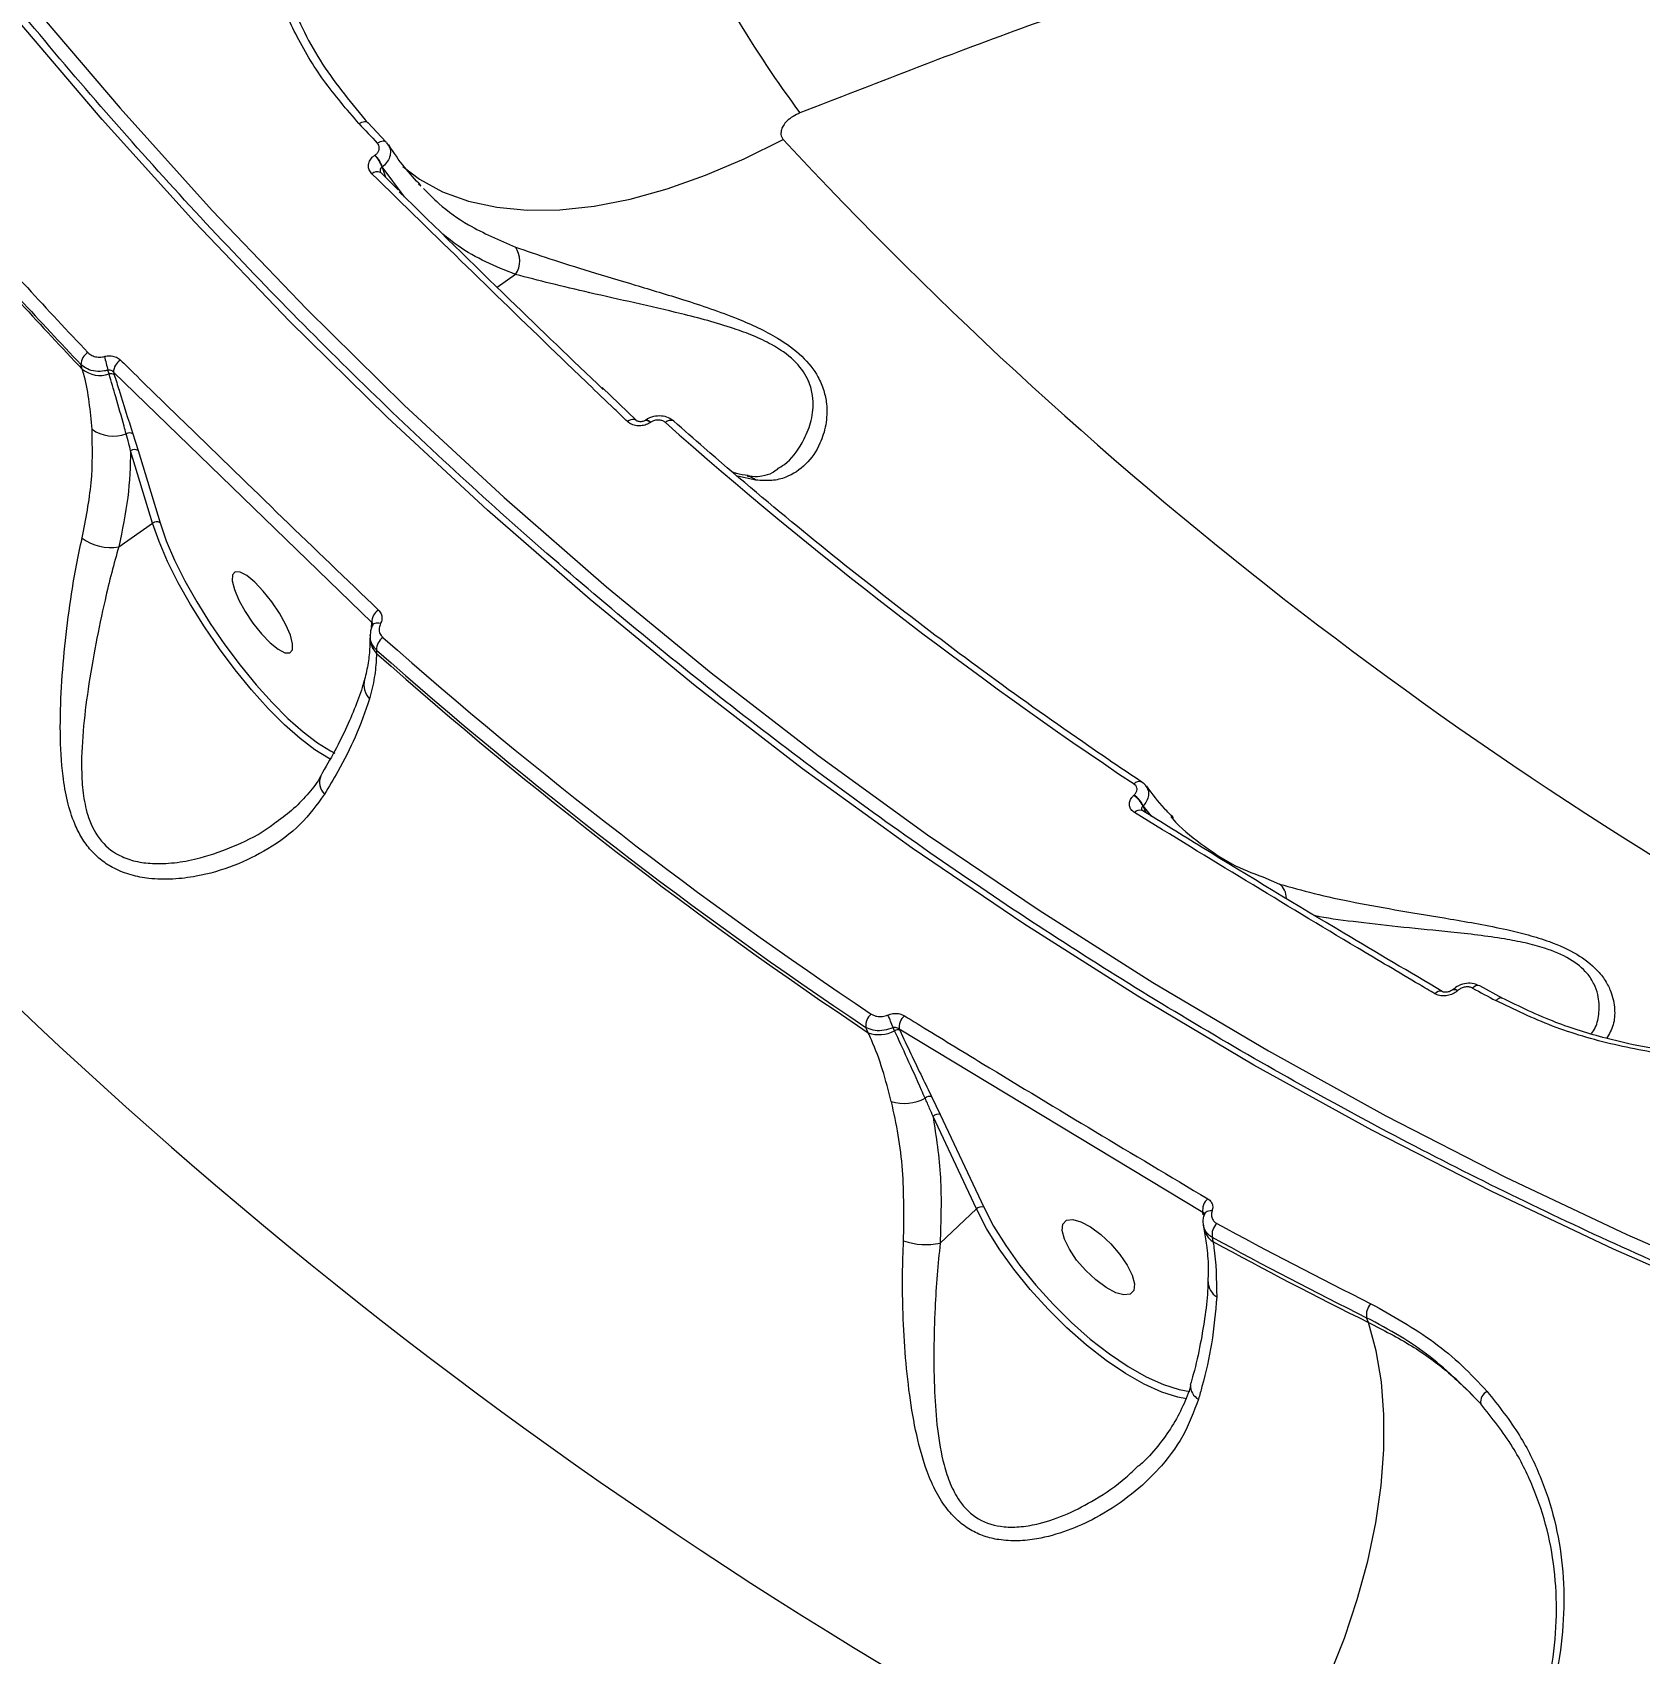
# Model space of a CAD drawing. Header units: millimetres. Extents: x -8607 to 7621, y -5747 to 4382.
# Drawn here: x 4551.7 to 4699.3, y -455 to -306.2 of the extents above; entities that cross this region are included whole.
import ezdxf

# ---------------------------------------------------------------- set-up
doc = ezdxf.new("R2010")
doc.units = ezdxf.units.MM
doc.layers.add('DIKOM_ОБЪЕКТ', color=7, linetype='Continuous')
doc.layers.add('DIKOM_РАЗМЕР_ОБЪЕКТА', color=7, linetype='Continuous')
doc.styles.add('style1', font='arial.ttf', dxfattribs={"width": 0.8})
doc.dimstyles.new('1-50', dxfattribs={"dimtxt": 300, "dimasz": 200, "dimexe": 100, "dimexo": 0, "dimgap": 100, "dimtad": 1, "dimtxsty": 'style1', "dimcen": 200, "dimclrd": 7, "dimclre": 7, "dimclrt": 7, "dimadec": 1, "dimazin": 2, "dimtfac": 1, "dimtmove": 0, "dimatfit": 2, "dimfxl": 0, "dimlwd": 25, "dimlwe": 18, "dimarcsym": 0})

# ---------------------------------------------------------------- blocks, each defined once
blk = doc.blocks.new('*D11')
at = {"layer": 'Defpoints', "color": 0, "transparency": 16777216}
for p in [(7619.37, -165.15), (-6826.53, -739.39), (7619.37, -5647.14)]:
    blk.add_point(p, dxfattribs=at)
at = {"layer": 'DIKOM_РАЗМЕР_ОБЪЕКТА', "color": 7, "lineweight": 18, "transparency": 16777216}
for p, q in [((7619.37, -165.15), (7619.37, -5747.14)), ((-6826.53, -739.39), (-6826.53, -5747.14))]:
    blk.add_line(p, q, dxfattribs=at)
at = {"layer": 'DIKOM_РАЗМЕР_ОБЪЕКТА', "color": 7, "lineweight": 25, "transparency": 16777216}
blk.add_line((-6626.53, -5647.14), (7419.37, -5647.14), dxfattribs=at)
at = {"layer": 'DIKOM_РАЗМЕР_ОБЪЕКТА', "color": 7, "transparency": 16777216}
for points in [[(-6626.53, -5613.8), (-6626.53, -5680.47), (-6826.53, -5647.14)], [(7419.37, -5613.8), (7419.37, -5680.47), (7619.37, -5647.14)]]:
    blk.add_solid(points, dxfattribs=at)
at = {"layer": 'DIKOM_РАЗМЕР_ОБЪЕКТА', "color": 7, "transparency": 16777216, "insert": (396.42, -5393.96), "char_height": 300, "attachment_point": 5, "style": 'style1'}
blk.add_mtext('14400', dxfattribs=at)
blk = doc.blocks.new('*D13')
at = {"layer": 'Defpoints', "color": 0, "transparency": 16777216}
for p in [(-5326.53, -191.39), (6073.47, -191.39), (6073.47, -4959.53)]:
    blk.add_point(p, dxfattribs=at)
at = {"layer": 'DIKOM_РАЗМЕР_ОБЪЕКТА', "color": 7, "lineweight": 18, "transparency": 16777216}
for p, q in [((-5326.53, -191.39), (-5326.53, -5059.53)), ((6073.47, -191.39), (6073.47, -5059.53))]:
    blk.add_line(p, q, dxfattribs=at)
at = {"layer": 'DIKOM_РАЗМЕР_ОБЪЕКТА', "color": 7, "lineweight": 25, "transparency": 16777216}
blk.add_line((-5126.53, -4959.53), (5873.47, -4959.53), dxfattribs=at)
at = {"layer": 'DIKOM_РАЗМЕР_ОБЪЕКТА', "color": 7, "transparency": 16777216}
for points in [[(-5126.53, -4926.2), (-5126.53, -4992.86), (-5326.53, -4959.53)], [(5873.47, -4926.2), (5873.47, -4992.86), (6073.47, -4959.53)]]:
    blk.add_solid(points, dxfattribs=at)
at = {"layer": 'DIKOM_РАЗМЕР_ОБЪЕКТА', "color": 7, "transparency": 16777216, "insert": (373.47, -4706.36), "char_height": 300, "attachment_point": 5, "style": 'style1'}
blk.add_mtext('11400', dxfattribs=at)

msp = doc.modelspace()

# ---------------------------------------------------------------- linework, layer by layer
at = {"layer": 'DIKOM_ОБЪЕКТ', "color": 7, "linetype": 'Continuous', "lineweight": 15}
for p, q in [((4584.209, -316.295), (4582.52, -314.493)), ((4584.252, -316.354), (4584.209, -316.295)), ((4584.252, -316.354), (4584.398, -316.566)), ((4583.168, -317.485), (4583.189, -317.47)), ((4583.697, -319.078), (4583.679, -319.061)), ((4585.323, -320.659), (4583.69, -319.051)), ((4583.853, -318.554), (4583.832, -318.568)), ((4583.832, -318.568), (4584.14, -319.494)), ((4585.881, -321.29), (4583.853, -318.554)), ((4587.189, -320.105), (4587.387, -320.297)), ((4596.087, -328.429), (4594.404, -329.613)), ((4556.315, -337.137), (4556.185, -336.699)), ((4558.772, -337.566), (4558.669, -337.227)), ((4582.885, -360.37), (4559.181, -337.402)), ((4559.181, -337.402), (4559.254, -337.643)), ((4607.168, -341.816), (4604.042, -338.821)), ((4607.179, -341.845), (4607.158, -341.825)), ((4608.043, -341.8), (4608.013, -341.82)), ((4608.494, -342.004), (4608.473, -342.019)), ((4560.954, -343.065), (4561.441, -344.605)), ((4562.766, -351.25), (4560.755, -344.624)), ((4561.441, -344.605), (4563.452, -351.231)), ((4618.148, -347.308), (4616.475, -346.941)), ((4617.365, -346.955), (4617.428, -346.966)), ((4559.662, -353.434), (4562.766, -351.25)), ((4582.733, -361.554), (4582.732, -361.772)), ((4582.878, -360.856), (4582.885, -360.428)), ((4582.885, -360.428), (4582.885, -360.37)), ((4583.325, -362.909), (4583.322, -363.222)), ((4653.581, -375.045), (4653.568, -375.036)), ((4652.845, -376.252), (4652.863, -376.235)), ((4653.59, -377.649), (4653.569, -377.637)), ((4653.687, -377.21), (4653.669, -377.227)), ((4653.669, -377.227), (4653.936, -377.841)), ((4654.51, -378.195), (4653.687, -377.21)), ((4664.681, -383.744), (4666.225, -384.399)), ((4681.175, -394.281), (4681.154, -394.269)), ((4682.598, -394.164), (4682.579, -394.18)), ((4686.728, -394.89), (4684.598, -393.746)), ((4628.461, -398.047), (4628.238, -397.56)), ((4630.882, -397.866), (4630.748, -397.578)), ((4659.176, -414.549), (4631.312, -397.732)), ((4631.312, -397.732), (4631.355, -397.822)), ((4634.283, -403.916), (4635.079, -405.563)), ((4638.395, -414.227), (4634.413, -405.738)), ((4635.079, -405.563), (4639.061, -414.053)), ((4635.065, -417.371), (4638.395, -414.227)), ((4659.215, -414.762), (4659.176, -414.549)), ((4659.22, -415.705), (4659.277, -416.028)), ((4660.039, -416.822), (4660.108, -417.214)), ((4674.385, -424.652), (4674.217, -424.209))]:
    msp.add_line(p, q, dxfattribs=at)
at = {"layer": 'DIKOM_ОБЪЕКТ', "color": 7, "linetype": 'Continuous', "lineweight": 15, "flags": 128}
for points in [[(4528.502, -273.001), (4535.93, -283.438), (4543.622, -293.617), (4551.574, -303.532), (4559.78, -313.177), (4568.236, -322.544), (4576.935, -331.628), (4585.871, -340.423), (4595.04, -348.922), (4604.435, -357.122), (4614.05, -365.015), (4623.878, -372.598), (4633.913, -379.864), (4644.148, -386.809), (4654.578, -393.43), (4665.194, -399.72), (4675.991, -405.677), (4686.96, -411.295), (4698.095, -416.573), (4709.389, -421.506), (4720.833, -426.09), (4732.421, -430.324)], [(4731.297, -431.707), (4719.674, -427.461), (4708.195, -422.862), (4696.867, -417.915), (4685.699, -412.621), (4674.696, -406.986), (4663.867, -401.011), (4653.219, -394.702), (4642.758, -388.062), (4632.491, -381.095), (4622.426, -373.807), (4612.568, -366.202), (4602.925, -358.284), (4593.501, -350.06), (4584.305, -341.535), (4575.341, -332.713), (4566.616, -323.602), (4558.135, -314.206), (4549.904, -304.533), (4541.928, -294.588), (4534.213, -284.378), (4526.763, -273.909)], [(4581.706, -314.576), (4581.843, -314.5), (4581.979, -314.442), (4582.109, -314.406), (4582.231, -314.392), (4582.34, -314.4), (4582.433, -314.43), (4582.507, -314.481), (4582.52, -314.493)], [(4584.209, -316.295), (4584.198, -316.283), (4584.123, -316.232), (4584.03, -316.202), (4583.921, -316.195), (4583.8, -316.209), (4583.67, -316.246), (4583.534, -316.303), (4583.397, -316.38)], [(4585.73, -318.508), (4587.276, -319.674), (4589.395, -320.832), (4591.761, -321.698), (4594.357, -322.266), (4597.162, -322.532), (4600.155, -322.493), (4603.312, -322.149), (4606.608, -321.504), (4610.018, -320.562), (4613.515, -319.33), (4617.072, -317.819), (4620.662, -316.04)], [(4607.158, -341.825), (4607.158, -341.825), (4607.065, -341.772), (4606.95, -341.747), (4606.819, -341.753), (4606.675, -341.788), (4606.523, -341.852), (4606.371, -341.942)], [(4608.02, -341.816), (4608.047, -341.802), (4608.108, -341.797), (4608.184, -341.817), (4608.272, -341.861), (4608.369, -341.929), (4608.473, -342.019)], [(4608.043, -341.8), (4608.068, -341.788), (4608.13, -341.782), (4608.205, -341.802), (4608.293, -341.847), (4608.39, -341.915), (4608.494, -342.004)], [(4579.077, -372.928), (4578.906, -372.84), (4577.663, -372.078), (4576.306, -371.045), (4574.865, -369.765), (4573.371, -368.265), (4571.857, -366.578), (4570.356, -364.742), (4568.901, -362.795), (4567.524, -360.782), (4566.255, -358.746), (4565.121, -356.731), (4564.149, -354.782), (4563.358, -352.942), (4562.766, -351.25)], [(4563.452, -351.231), (4564.026, -352.872), (4564.793, -354.656), (4565.736, -356.546), (4566.835, -358.5), (4568.065, -360.474), (4569.401, -362.427), (4570.812, -364.314), (4572.267, -366.095), (4573.735, -367.73), (4575.184, -369.185), (4576.582, -370.426), (4577.898, -371.428), (4579.103, -372.167), (4579.507, -372.366)], [(4572.14, -356.673), (4571.408, -356.077), (4570.793, -355.755), (4570.345, -355.733), (4570.099, -356.012), (4570.076, -356.571), (4570.278, -357.363), (4570.688, -358.325), (4571.273, -359.379), (4571.985, -360.44), (4572.768, -361.42), (4573.557, -362.242), (4574.289, -362.838), (4574.904, -363.16), (4575.353, -363.183), (4575.599, -362.903), (4575.622, -362.345), (4575.42, -361.552), (4575.01, -360.59), (4574.425, -359.536), (4573.712, -358.476), (4572.929, -357.495), (4572.14, -356.673)], [(4583.694, -360.485), (4583.545, -360.453), (4583.405, -360.438), (4583.279, -360.44), (4583.169, -360.461), (4583.079, -360.499), (4583.011, -360.552), (4582.977, -360.6)], [(4682.085, -394.114), (4682.099, -394.103), (4682.165, -394.072), (4682.248, -394.064), (4682.348, -394.08), (4682.459, -394.119), (4682.579, -394.18)], [(4682.113, -394.089), (4682.093, -394.107), (4682.087, -394.112)], [(4682.108, -394.094), (4682.117, -394.086), (4682.183, -394.055), (4682.267, -394.048), (4682.366, -394.063), (4682.477, -394.103), (4682.598, -394.164)], [(4657.69, -431.651), (4656.892, -431.504), (4655.409, -431.038), (4653.79, -430.308), (4652.072, -429.33), (4650.292, -428.125), (4648.49, -426.72), (4646.703, -425.145), (4644.973, -423.435), (4643.336, -421.628), (4641.829, -419.763), (4640.484, -417.88), (4639.331, -416.021), (4638.395, -414.227)], [(4639.061, -414.053), (4639.969, -415.793), (4641.087, -417.595), (4642.391, -419.42), (4643.853, -421.229), (4645.44, -422.982), (4647.118, -424.64), (4648.85, -426.167), (4650.598, -427.53), (4652.324, -428.698), (4653.99, -429.646), (4655.559, -430.354), (4656.998, -430.806), (4657.971, -430.971)], [(4648.876, -415.875), (4649.819, -416.571), (4650.743, -417.436), (4651.574, -418.401), (4652.243, -419.386), (4652.697, -420.313), (4652.899, -421.105), (4652.832, -421.7), (4652.502, -422.048), (4651.936, -422.121), (4651.179, -421.914), (4650.293, -421.444), (4649.35, -420.747), (4648.426, -419.882), (4647.595, -418.918), (4646.926, -417.932), (4646.472, -417.006), (4646.27, -416.213), (4646.337, -415.619), (4646.667, -415.271), (4647.233, -415.197), (4647.99, -415.404), (4648.876, -415.875)], [(4660.025, -414.411), (4659.863, -414.406), (4659.713, -414.421), (4659.581, -414.456), (4659.47, -414.509), (4659.384, -414.578), (4659.326, -414.663), (4659.315, -414.688)], [(4661.188, -473.336), (4663.405, -470.396), (4665.493, -467.28), (4667.431, -464.016), (4669.202, -460.634), (4670.79, -457.165), (4672.181, -453.64), (4673.361, -450.092), (4674.321, -446.553), (4675.051, -443.054), (4675.544, -439.629), (4675.796, -436.308), (4675.806, -433.121), (4675.572, -430.098), (4675.097, -427.267), (4674.385, -424.652)]]:
    msp.add_lwpolyline(points, dxfattribs=at)
at = {"layer": 'DIKOM_ОБЪЕКТ', "color": 7, "linetype": 'Continuous', "lineweight": 15}
for centre, radius, start, end in [((4703.864, -252.709), 101.866, 210.69766, 216.70801), ((4886.542, -30.453), 416.714, 222.98581, 223.32586), ((4905.374, -51.843), 388.408, 222.85961, 241.84014), ((4581.191, -319.441), 2.781, 18.28305, 44.70196), ((4581.213, -319.426), 2.781, 18.27845, 44.701), ((4583.387, -319.698), 0.701, 65.31717, 133.48936), ((4876.252, -32.396), 440.412, 221.3862, 223.5093), ((4876.313, -32.809), 441.397, 221.3862, 223.5093), ((4876.562, -33.03), 441.633, 221.38256, 223.51925), ((4594.222, -327.175), 2.247, 326.08591, 34.27997), ((4557.487, -336.737), 1.302, 119.89879, 178.34499), ((4724.839, -293.421), 171.847, 194.33269, 194.76847), ((4560.519, -337.428), 1.339, 121.63688, 178.88229), ((4557.939, -335.085), 2.617, 231.6376, 288.55544), ((4558.939, -338.067), 0.528, 53.45627, 108.51202), ((4610.349, -342.574), 0.744, 73.515, 132.39617), ((4874.732, -43.158), 399.356, 228.44947, 236.25028), ((4559.155, -339.983), 3.291, 233.84712, 291.1365), ((4560.638, -343.542), 0.572, 56.45197, 121.20116), ((4561.111, -345.087), 0.584, 55.59809, 127.54576), ((4617.135, -348.513), 1.574, 49.92731, 79.28178), ((4563.122, -351.713), 0.584, 55.59809, 127.54576), ((4558.915, -349.128), 4.371, 233.16542, 279.8375), ((4584.192, -360.349), 1.308, 121.84601, 180.91983), ((4582.565, -360.714), 0.43, 18.27795, 41.85129), ((4584.801, -361.774), 2.07, 179.90929, 224.39341), ((4584.668, -362.873), 1.343, 123.97018, 181.54286), ((4862.504, -47.476), 421.235, 228.48907, 236.21067), ((4862.473, -47.03), 420.295, 228.48907, 236.21067), ((4862.752, -47.698), 421.469, 228.47177, 236.22798), ((4865.655, -63.628), 457.894, 221.22159, 243.47816), ((4584.08, -366.096), 1.911, 165.90688, 223.29637), ((4579.641, -375.055), 1.55, 157.13163, 225.09973), ((4653.342, -375.634), 0.639, 69.29994, 138.56917), ((4651.637, -378.108), 2.214, 23.45269, 56.95777), ((4651.656, -378.091), 2.214, 23.44839, 56.95672), ((4653.389, -378.227), 0.617, 72.98437, 141.56892), ((4665.195, -385.696), 1.657, 0.28434, 51.53106), ((4680.964, -394.863), 0.623, 72.28226, 140.89163), ((4684.421, -394.327), 0.608, 73.04462, 141.76088), ((4870.152, -50.067), 391.063, 241.56509, 241.91985), ((4629.635, -397.407), 1.405, 130.0993, 186.21994), ((4614.94, -403.391), 16.843, 20.18861, 24.44536), ((4632.749, -397.562), 1.447, 131.97427, 186.7454), ((4629.471, -395.268), 2.957, 250.03096, 298.507), ((4631.169, -398.392), 0.599, 71.94122, 118.62234), ((4631.774, -400.527), 4.008, 252.62406, 298.44457), ((4634.115, -404.565), 0.671, 75.49119, 129.99142), ((4634.893, -406.214), 0.677, 74.09383, 135.25367), ((4660.572, -414.335), 1.412, 132.18406, 188.69247), ((4638.876, -414.704), 0.677, 74.09383, 135.25367), ((4661.047, -415.672), 1.805, 191.34646, 238.66951), ((4661.467, -416.591), 1.447, 134.12083, 189.21257), ((4857.548, -54.496), 411.346, 241.37137, 243.59334), ((4633.77, -411.027), 6.475, 251.4085, 281.54324), ((4857.568, -54.959), 412.266, 241.37137, 243.59334), ((4857.813, -55.185), 412.495, 241.36097, 243.59714), ((4661.309, -420.884), 1.646, 181.08079, 238.96666), ((4675.657, -423.942), 1.465, 135.85189, 190.48375), ((4659.449, -430.461), 1.403, 177.36138, 241.53346), ((4685.781, -431.95), 1.1, 117.46664, 188.6157)]:
    msp.add_arc(centre, radius, start, end, dxfattribs=at)
for points, knots in [([(4581.706, -314.576), (4580.593, -313.283), (4578.366, -310.698), (4575.851, -306.47), (4573.974, -302.089), (4572.757, -297.609), (4572.167, -293.019), (4572.239, -288.379), (4572.949, -283.761), (4574.289, -279.234), (4576.264, -274.871), (4578.825, -270.732), (4581.916, -266.897), (4585.512, -263.441), (4589.505, -260.347), (4592.497, -258.639), (4593.99, -257.786)], [0, 0, 0, 0, 0.0751074, 0.1502148, 0.2212822, 0.2925775, 0.3636452, 0.4347702, 0.5061233, 0.5772487, 0.64834, 0.7196587, 0.7907511, 0.8604287, 0.9303186, 1, 1, 1, 1]), ([(4731.884, -431.431), (4730.022, -430.774), (4724.62, -428.867), (4715.764, -425.486), (4705.361, -421.193), (4695.087, -416.607), (4684.946, -411.735), (4674.943, -406.58), (4665.085, -401.144), (4655.376, -395.429), (4645.822, -389.44), (4636.428, -383.179), (4627.199, -376.65), (4618.141, -369.856), (4609.257, -362.801), (4600.553, -355.489), (4592.034, -347.924), (4583.705, -340.109), (4575.569, -332.05), (4567.631, -323.751), (4559.896, -315.216), (4552.368, -306.449), (4545.05, -297.457), (4537.949, -288.24), (4532.18, -280.353), (4528.809, -275.512), (4527.669, -273.875)], [0, 0, 0, 0, 0.0228179, 0.0662284, 0.1096397, 0.1530511, 0.1964627, 0.2398743, 0.2832858, 0.3266973, 0.3701086, 0.4135196, 0.4569303, 0.5003407, 0.5437507, 0.5871603, 0.6305694, 0.6739779, 0.7173859, 0.7607933, 0.8042, 0.8476062, 0.8910117, 0.9344165, 0.9778207, 1, 1, 1, 1]), ([(4895.961, -305.814), (4894.808, -304.924), (4892.082, -302.822), (4887.451, -299.755), (4882.123, -296.579), (4874.807, -292.737), (4865.156, -288.522), (4852.723, -284.355), (4839.347, -281.044), (4826.49, -278.853), (4814.465, -277.515), (4803.502, -276.788), (4792.141, -276.515), (4780.372, -276.701), (4768.231, -277.353), (4755.717, -278.477), (4742.88, -280.075), (4730.401, -282.045), (4718.368, -284.304), (4707.089, -286.722), (4695.927, -289.396), (4684.891, -292.303), (4673.742, -295.499), (4659.619, -299.884), (4642.454, -305.705), (4628.959, -310.964), (4622.199, -313.598)], [0, 0, 0, 0, 0.0219336, 0.0518394, 0.0818606, 0.1118817, 0.169183, 0.2267132, 0.2844483, 0.3424158, 0.3832974, 0.4242511, 0.4654861, 0.5067942, 0.5484751, 0.5902307, 0.6322732, 0.6743914, 0.7102292, 0.7461134, 0.7796773, 0.8132412, 0.8469573, 0.8806734, 0.9402313, 1, 1, 1, 1]), ([(4573.496, -288.008), (4573.412, -288.604), (4573.116, -290.703), (4573.278, -294.332), (4573.95, -298.81), (4575.489, -303.826), (4578.132, -309.248), (4581.085, -312.784), (4582.561, -314.552)], [0, 0, 0, 0, 0.0626787, 0.2209953, 0.3798158, 0.5381333, 0.7690663, 1, 1, 1, 1]), ([(4622.199, -313.598), (4621.98, -313.698), (4621.523, -313.906), (4621.012, -314.309), (4620.667, -314.733), (4620.475, -315.142), (4620.43, -315.514), (4620.499, -315.826), (4620.61, -315.971), (4620.662, -316.04)], [0, 0, 0, 0, 0.1943994, 0.4037079, 0.553904, 0.691013, 0.8350645, 0.9219116, 1, 1, 1, 1]), ([(4583.189, -317.47), (4583.203, -317.461), (4583.302, -317.393), (4583.459, -317.238), (4583.564, -317.017), (4583.593, -316.788), (4583.55, -316.574), (4583.445, -316.44), (4583.397, -316.38)], [0, 0, 0, 0, 0.0340103, 0.252264, 0.4705298, 0.5979374, 0.8193065, 1, 1, 1, 1]), ([(4584.398, -316.566), (4584.431, -316.611), (4584.57, -316.797), (4584.619, -317.136), (4584.568, -317.593), (4584.367, -318.048), (4584.069, -318.383), (4583.879, -318.534), (4583.853, -318.554)], [0, 0, 0, 0, 0.07976772, 0.32951454, 0.47334096, 0.71884853, 0.96227292, 1, 1, 1, 1]), ([(4587.394, -320.259), (4586.877, -319.715), (4585.794, -318.578), (4584.909, -317.234), (4584.447, -316.532)], [0, 0, 0, 0, 0.4779077, 1, 1, 1, 1]), ([(4582.904, -319.19), (4582.812, -319.077), (4582.628, -318.852), (4582.557, -318.437), (4582.655, -318.026), (4582.882, -317.698), (4583.088, -317.544), (4583.168, -317.485)], [0, 0, 0, 0, 0.21826137, 0.43675193, 0.65302276, 0.8657456, 1, 1, 1, 1]), ([(4606.371, -341.942), (4605.968, -341.556), (4603.953, -339.63), (4596.154, -332.145), (4588.718, -324.874), (4582.904, -319.19)], [0, 0, 0, 0, 0.0517104, 0.2585534, 1, 1, 1, 1]), ([(4583.832, -318.568), (4583.805, -318.587), (4583.735, -318.635), (4583.662, -318.753), (4583.635, -318.904), (4583.664, -319.002), (4583.677, -319.047)], [0, 0, 0, 0, 0.1761332, 0.4562307, 0.7498661, 1, 1, 1, 1]), ([(4583.699, -319.078), (4583.695, -319.074), (4583.671, -319.054), (4583.674, -319.053), (4583.676, -319.052)], [0, 0, 0, 0, 0.19086457, 1, 1, 1, 1]), ([(4585.41, -320.83), (4588.792, -324.145), (4595.05, -330.28), (4601.273, -336.25), (4604.134, -338.994)], [0, 0, 0, 0, 0.5402467, 1, 1, 1, 1]), ([(4587.638, -320.542), (4588.095, -321.006), (4589.339, -322.271), (4592.078, -324.202), (4594.606, -325.281), (4596.079, -325.91)], [0, 0, 0, 0, 0.1949561, 0.530884, 1, 1, 1, 1]), ([(4596.087, -328.429), (4595.167, -328.064), (4593.321, -327.332), (4591.096, -326.073), (4589.869, -325.099), (4589.402, -324.728)], [0, 0, 0, 0, 0.3805266, 0.763737, 1, 1, 1, 1]), ([(4596.079, -325.91), (4597.098, -326.264), (4599.167, -326.984), (4602.92, -328.162), (4607.058, -329.399), (4610.825, -330.526), (4614.002, -331.565), (4616.302, -332.409), (4618.375, -333.305), (4620.451, -334.396), (4622.501, -335.898), (4623.811, -337.604), (4624.426, -339.091), (4624.721, -340.61), (4624.624, -342.291), (4624.004, -344.225), (4622.801, -345.972), (4621.217, -347.012), (4619.63, -347.418), (4618.644, -347.345), (4618.148, -347.308)], [0, 0, 0, 0, 0.0717889, 0.1456298, 0.2211699, 0.2985182, 0.3406369, 0.3832929, 0.4161016, 0.4496125, 0.4986455, 0.5477921, 0.5804516, 0.6139716, 0.670437, 0.7283184, 0.8119545, 0.8980741, 0.9486872, 1, 1, 1, 1]), ([(4620.098, -346.285), (4620.327, -346.154), (4621.257, -345.621), (4622.283, -344.208), (4623.168, -342.313), (4623.464, -340.701), (4623.344, -339.238), (4622.905, -337.853), (4621.766, -336.269), (4619.865, -334.953), (4617.914, -334.042), (4615.938, -333.316), (4613.714, -332.652), (4610.657, -331.867), (4606.974, -331.03), (4602.947, -330.128), (4599.212, -329.249), (4597.136, -328.705), (4596.087, -328.429)], [0, 0, 0, 0, 0.0339833, 0.1382535, 0.2056892, 0.2744368, 0.3121155, 0.3507218, 0.4058854, 0.4609669, 0.4986915, 0.5375151, 0.5875008, 0.6382179, 0.7297299, 0.8232459, 0.9106143, 1, 1, 1, 1]), ([(4556.837, -335.607), (4556.95, -335.703), (4557.176, -335.895), (4557.649, -336.027), (4558.053, -336.027), (4558.279, -335.976), (4558.341, -335.962)], [0, 0, 0, 0, 0.29689677, 0.59406679, 0.88951972, 1, 1, 1, 1]), ([(4558.341, -335.962), (4558.387, -335.951), (4558.598, -335.902), (4558.987, -335.892), (4559.466, -336.012), (4559.7, -336.196), (4559.817, -336.289)], [0, 0, 0, 0, 0.0855851, 0.3893451, 0.6948191, 1, 1, 1, 1]), ([(4559.817, -336.289), (4560.223, -336.686), (4562.251, -338.675), (4570.166, -346.41), (4577.641, -353.601), (4583.502, -359.238)], [0, 0, 0, 0, 0.0512253, 0.2561273, 1, 1, 1, 1]), ([(4558.669, -337.227), (4558.567, -337.251), (4558.191, -337.339), (4557.523, -337.348), (4556.742, -337.149), (4556.37, -336.849), (4556.185, -336.699)], [0, 0, 0, 0, 0.1106032, 0.4063325, 0.7035048, 1, 1, 1, 1]), ([(4557.213, -342.64), (4557.058, -340.968), (4556.881, -339.074), (4556.375, -337.341), (4556.315, -337.137)], [0, 0, 0, 0, 0.8821406, 1, 1, 1, 1]), ([(4559.181, -337.402), (4559.139, -337.362), (4559.057, -337.282), (4558.891, -337.219), (4558.756, -337.21), (4558.685, -337.224), (4558.669, -337.227)], [0, 0, 0, 0, 0.3131238, 0.619667, 0.9171247, 1, 1, 1, 1]), ([(4560.341, -343.052), (4560.278, -342.823), (4559.963, -341.678), (4559.451, -339.844), (4558.98, -338.265), (4558.772, -337.566)], [0, 0, 0, 0, 0.1222813, 0.6114381, 1, 1, 1, 1]), ([(4559.254, -337.643), (4559.398, -338.116), (4559.944, -339.905), (4560.526, -341.726), (4560.954, -343.065)], [0, 0, 0, 0, 0.2646963, 1, 1, 1, 1]), ([(4608.473, -342.019), (4608.385, -342.071), (4608.16, -342.207), (4607.722, -342.33), (4607.21, -342.339), (4606.724, -342.214), (4606.489, -342.033), (4606.371, -341.942)], [0, 0, 0, 0, 0.1342544, 0.3469772, 0.5632481, 0.7817386, 1, 1, 1, 1]), ([(4608.019, -341.813), (4607.99, -341.832), (4607.924, -341.876), (4607.774, -341.928), (4607.6, -341.955), (4607.433, -341.949), (4607.289, -341.913), (4607.199, -341.863), (4607.187, -341.85), (4607.182, -341.844)], [0, 0, 0, 0, 0.1117752, 0.2594785, 0.4010299, 0.5508981, 0.7033714, 0.8785177, 1, 1, 1, 1]), ([(4610.609, -341.909), (4610.46, -341.793), (4610.132, -341.54), (4609.465, -341.387), (4608.735, -341.455), (4608.241, -341.636), (4608.046, -341.799), (4608.043, -341.801)], [0, 0, 0, 0, 0.2091627, 0.458109, 0.7209571, 0.9953811, 1, 1, 1, 1]), ([(4609.847, -342.024), (4609.845, -342.023), (4609.775, -341.961), (4609.607, -341.859), (4609.339, -341.794), (4609.052, -341.792), (4608.764, -341.849), (4608.581, -341.954), (4608.494, -342.004)], [0, 0, 0, 0, 0.0043468, 0.2198207, 0.4355752, 0.5682506, 0.7938306, 1, 1, 1, 1]), ([(4653.568, -375.036), (4651.95, -373.945), (4647.253, -370.778), (4639.604, -365.331), (4630.68, -358.61), (4621.936, -351.623), (4615.28, -346.006), (4611.544, -342.716), (4610.619, -341.901)], [0, 0, 0, 0, 0.108266, 0.3142429, 0.5202219, 0.7261989, 0.9321737, 1, 1, 1, 1]), ([(4556.295, -352.626), (4556.633, -350.913), (4557.318, -347.446), (4557.248, -344.254), (4557.213, -342.64)], [0, 0, 0, 0, 0.49424191, 1, 1, 1, 1]), ([(4560.755, -344.624), (4560.698, -344.397), (4560.567, -343.876), (4560.422, -343.35), (4560.341, -343.052)], [0, 0, 0, 0, 0.4352963, 1, 1, 1, 1]), ([(4560.755, -344.624), (4560.71, -346.034), (4560.62, -348.877), (4559.983, -351.907), (4559.662, -353.434)], [0, 0, 0, 0, 0.4960566, 1, 1, 1, 1]), ([(4617.442, -346.894), (4617.065, -346.847), (4616.576, -346.785), (4616.182, -346.649), (4616.093, -346.618)], [0, 0, 0, 0, 0.7723772, 1, 1, 1, 1]), ([(4620.141, -346.324), (4619.981, -346.443), (4619.547, -346.767), (4618.8, -346.957), (4618.036, -347.04), (4617.522, -346.949), (4617.372, -346.922)], [0, 0, 0, 0, 0.2159562, 0.5871924, 0.8801368, 1, 1, 1, 1]), ([(4578.547, -376.153), (4577.848, -377.107), (4576.425, -379.052), (4573.507, -381.192), (4570.265, -382.796), (4567.273, -383.661), (4564.619, -383.99), (4562.598, -383.948), (4560.777, -383.607), (4559.316, -383.049), (4558.072, -382.263), (4557.075, -381.324), (4556.248, -380.184), (4555.498, -378.691), (4554.903, -376.785), (4554.425, -373.991), (4554.244, -370.478), (4554.375, -366.287), (4554.744, -361.983), (4555.237, -358.228), (4555.763, -355.08), (4556.116, -353.448), (4556.295, -352.626)], [0, 0, 0, 0, 0.07408898, 0.15098791, 0.22052901, 0.29163397, 0.33422889, 0.37742616, 0.40992711, 0.44311943, 0.46935829, 0.49626488, 0.52244248, 0.54922593, 0.58866486, 0.62909548, 0.69621011, 0.76508082, 0.83548662, 0.90765706, 0.9534519, 1, 1, 1, 1]), ([(4559.662, -353.434), (4559.443, -354.213), (4559.002, -355.783), (4558.288, -358.759), (4557.531, -362.345), (4556.833, -366.391), (4556.341, -370.385), (4556.189, -373.67), (4556.387, -376.328), (4556.861, -378.51), (4557.94, -380.596), (4559.661, -381.855), (4561.396, -382.388), (4563.107, -382.571), (4565.042, -382.452), (4567.592, -381.945), (4570.485, -380.867), (4572.843, -379.712), (4573.922, -378.834), (4574.1, -378.689)], [0, 0, 0, 0, 0.05454785, 0.10994687, 0.1940748, 0.28015923, 0.35918398, 0.43986639, 0.48445485, 0.53007362, 0.58751778, 0.64467115, 0.68059762, 0.71763505, 0.76670675, 0.81661299, 0.89912522, 0.98332646, 1, 1, 1, 1]), ([(4583.502, -359.238), (4583.528, -359.265), (4583.654, -359.392), (4583.803, -359.668), (4583.854, -360.08), (4583.747, -360.35), (4583.694, -360.485)], [0, 0, 0, 0, 0.0810482, 0.3908327, 0.6951449, 1, 1, 1, 1]), ([(4582.991, -360.608), (4582.956, -360.666), (4582.787, -360.943), (4582.766, -361.267), (4582.75, -361.524)], [0, 0, 0, 0, 0.2072906, 1, 1, 1, 1]), ([(4583.325, -362.909), (4583.263, -362.845), (4583.031, -362.604), (4582.769, -362.14), (4582.759, -361.715), (4582.755, -361.526)], [0, 0, 0, 0, 0.1690711, 0.6314209, 1, 1, 1, 1]), ([(4582.988, -360.557), (4582.987, -360.529), (4582.984, -360.46), (4582.934, -360.403), (4582.893, -360.376), (4582.885, -360.37)], [0, 0, 0, 0, 0.360062, 0.8654309, 1, 1, 1, 1]), ([(4582.993, -360.557), (4582.993, -360.556), (4582.992, -360.555), (4582.998, -360.567), (4582.977, -360.601), (4582.976, -360.602)], [0, 0, 0, 0, 0.156066, 0.969172, 1, 1, 1, 1]), ([(4583.694, -360.485), (4583.64, -360.62), (4583.533, -360.89), (4583.584, -361.302), (4583.74, -361.589), (4583.88, -361.724), (4583.917, -361.76)], [0, 0, 0, 0, 0.29543484, 0.59036594, 0.89013888, 1, 1, 1, 1]), ([(4582.72, -361.799), (4582.717, -362.07), (4582.711, -362.769), (4582.594, -364.118), (4582.347, -365.121), (4582.221, -365.628)], [0, 0, 0, 0, 0.2392867, 0.615066, 1, 1, 1, 1]), ([(4583.322, -363.222), (4583.317, -363.357), (4583.291, -364.044), (4583.179, -365.417), (4582.853, -366.742), (4582.69, -367.407)], [0, 0, 0, 0, 0.1088866, 0.5528039, 1, 1, 1, 1]), ([(4582.206, -365.645), (4582.185, -365.73), (4582.022, -366.399), (4581.507, -367.825), (4580.635, -369.913), (4579.545, -372.128), (4578.645, -373.682), (4578.202, -374.447)], [0, 0, 0, 0, 0.0348378, 0.2747723, 0.5174314, 0.7624413, 1, 1, 1, 1]), ([(4582.69, -367.407), (4582.291, -368.552), (4581.562, -370.649), (4580.042, -373.65), (4578.964, -375.456), (4578.547, -376.153)], [0, 0, 0, 0, 0.4251179, 0.7780799, 1, 1, 1, 1]), ([(4578.216, -374.459), (4578.216, -374.46), (4577.935, -375.028), (4577.114, -376.05), (4575.779, -377.503), (4574.676, -378.321), (4574.13, -378.726)], [0, 0, 0, 0, 0.0005178, 0.3257935, 0.6661328, 1, 1, 1, 1]), ([(4653.996, -375.457), (4653.991, -375.445), (4653.905, -375.265), (4653.731, -375.148), (4653.569, -375.039)], [0, 0, 0, 0, 0.0642641, 1, 1, 1, 1]), ([(4652.906, -377.843), (4652.793, -377.757), (4652.569, -377.583), (4652.42, -377.218), (4652.439, -376.829), (4652.602, -376.494), (4652.777, -376.319), (4652.845, -376.252)], [0, 0, 0, 0, 0.2182614, 0.4367519, 0.6530228, 0.8657456, 1, 1, 1, 1]), ([(4652.863, -376.235), (4652.875, -376.225), (4652.961, -376.146), (4653.086, -375.979), (4653.149, -375.761), (4653.134, -375.549), (4653.051, -375.362), (4652.921, -375.258), (4652.863, -375.211)], [0, 0, 0, 0, 0.0340103, 0.252264, 0.4705298, 0.5979374, 0.8193065, 1, 1, 1, 1]), ([(4653.985, -375.439), (4654.064, -375.572), (4654.191, -375.787), (4654.214, -376.209), (4654.104, -376.656), (4653.87, -377.015), (4653.709, -377.187), (4653.687, -377.21)], [0, 0, 0, 0, 0.2608508, 0.4194063, 0.6900561, 0.9584093, 1, 1, 1, 1]), ([(4656.489, -378.303), (4656.21, -378.032), (4655.322, -377.168), (4654.552, -376.127), (4654.025, -375.414)], [0, 0, 0, 0, 0.3146746, 1, 1, 1, 1]), ([(4680.481, -394.47), (4680.008, -394.19), (4677.643, -392.795), (4668.484, -387.36), (4659.741, -382.019), (4652.906, -377.843)], [0, 0, 0, 0, 0.0517104, 0.2585534, 1, 1, 1, 1]), ([(4653.669, -377.227), (4653.645, -377.248), (4653.585, -377.302), (4653.536, -377.423), (4653.533, -377.552), (4653.57, -377.625), (4653.582, -377.651)], [0, 0, 0, 0, 0.1943907, 0.5035222, 0.8275951, 1, 1, 1, 1]), ([(4653.59, -377.647), (4653.584, -377.644), (4653.559, -377.63), (4653.563, -377.631), (4653.566, -377.632)], [0, 0, 0, 0, 0.2228716, 1, 1, 1, 1]), ([(4681.162, -394.253), (4678.153, -392.478), (4670.83, -388.159), (4661.63, -382.602), (4655.424, -378.762), (4653.578, -377.619)], [0, 0, 0, 0, 0.3288884, 0.8003693, 1, 1, 1, 1]), ([(4656.244, -378.209), (4656.291, -378.266), (4657.097, -379.233), (4658.971, -380.693), (4661.684, -382.612), (4663.716, -383.379), (4664.681, -383.744)], [0, 0, 0, 0, 0.02093379, 0.35586734, 0.69410683, 1, 1, 1, 1]), ([(4757.556, -383.977), (4755.989, -385.177), (4752.855, -387.578), (4747.455, -390.829), (4741.649, -393.736), (4735.477, -396.214), (4729.053, -398.204), (4722.482, -399.648), (4715.871, -400.503), (4709.325, -400.732), (4702.962, -400.316), (4696.896, -399.239), (4691.172, -397.559), (4687.776, -395.918), (4686.076, -395.097)], [0, 0, 0, 0, 0.0836186, 0.1671661, 0.2504175, 0.3338525, 0.4173036, 0.5004885, 0.5837385, 0.6671385, 0.7504577, 0.8333964, 0.916628, 1, 1, 1, 1]), ([(4757.11, -383.942), (4755.822, -384.937), (4753.436, -386.783), (4749.746, -389.138), (4746.54, -390.961), (4743.825, -392.348), (4741.413, -393.477), (4737.458, -395.178), (4731.605, -397.259), (4724.62, -398.977), (4718.455, -399.926), (4713.319, -400.331), (4709.25, -400.348), (4706.055, -400.183), (4703.304, -399.929), (4699.927, -399.436), (4695.881, -398.541), (4691.254, -397.103), (4688.258, -395.645), (4686.642, -394.859)], [0, 0, 0, 0, 0.0701668, 0.1300473, 0.1790845, 0.2176723, 0.2497727, 0.2824137, 0.3832322, 0.4844391, 0.5525085, 0.6196098, 0.6820166, 0.711259, 0.7464736, 0.792851, 0.8503136, 0.9192883, 1, 1, 1, 1]), ([(4666.225, -384.399), (4667.25, -384.691), (4669.327, -385.283), (4673.128, -386.096), (4677.336, -386.854), (4681.194, -387.478), (4684.478, -388.047), (4686.879, -388.521), (4689.077, -389.056), (4691.319, -389.75), (4693.626, -390.791), (4695.257, -392.088), (4696.17, -393.275), (4696.781, -394.52), (4697.045, -395.921), (4696.928, -397.441), (4696.47, -398.176), (4696.228, -398.566)], [0, 0, 0, 0, 0.0904885, 0.1835634, 0.2787802, 0.3762761, 0.4293659, 0.4831329, 0.5244877, 0.5667275, 0.6285327, 0.6904809, 0.7316475, 0.7738989, 0.8450723, 0.9180307, 1, 1, 1, 1]), ([(4694.85, -398.132), (4694.976, -397.954), (4695.359, -397.414), (4695.594, -396.171), (4695.56, -394.802), (4695.132, -393.571), (4694.416, -392.444), (4692.977, -391.226), (4690.853, -390.33), (4688.766, -389.783), (4686.696, -389.392), (4684.4, -389.075), (4681.279, -388.73), (4677.545, -388.375), (4673.53, -387.926), (4670.809, -387.576), (4669.644, -387.354), (4669.521, -387.33)], [0, 0, 0, 0, 0.0408154, 0.123466, 0.2077245, 0.2539042, 0.3012209, 0.3688305, 0.4363394, 0.4825755, 0.5301585, 0.5914219, 0.6535818, 0.7657408, 0.8803558, 0.9874363, 1, 1, 1, 1]), ([(4682.579, -394.18), (4682.503, -394.243), (4682.305, -394.404), (4681.895, -394.589), (4681.389, -394.685), (4680.883, -394.655), (4680.615, -394.531), (4680.481, -394.47)], [0, 0, 0, 0, 0.1342544, 0.3469772, 0.5632481, 0.7817386, 1, 1, 1, 1]), ([(4682.085, -394.112), (4682.062, -394.132), (4682.009, -394.179), (4681.871, -394.254), (4681.698, -394.313), (4681.513, -394.342), (4681.341, -394.336), (4681.216, -394.303), (4681.187, -394.286), (4681.174, -394.279)], [0, 0, 0, 0, 0.1093719, 0.2533968, 0.3937633, 0.5450311, 0.6976398, 0.862536, 1, 1, 1, 1]), ([(4684.592, -393.755), (4684.423, -393.677), (4684.047, -393.504), (4683.361, -393.496), (4682.654, -393.675), (4682.29, -393.969), (4682.119, -394.107)], [0, 0, 0, 0, 0.213414, 0.4749405, 0.7526782, 1, 1, 1, 1]), ([(4683.943, -393.951), (4683.942, -393.95), (4683.86, -393.906), (4683.674, -393.843), (4683.396, -393.83), (4683.111, -393.877), (4682.836, -393.977), (4682.675, -394.104), (4682.598, -394.164)], [0, 0, 0, 0, 0.0043468, 0.2198207, 0.4355752, 0.5682506, 0.7938306, 1, 1, 1, 1]), ([(4686.64, -394.873), (4686.603, -394.863), (4686.504, -394.839), (4686.302, -394.911), (4686.151, -395.035), (4686.076, -395.097)], [0, 0, 0, 0, 0.2304893, 0.6152447, 1, 1, 1, 1]), ([(4628.73, -396.333), (4628.863, -396.403), (4629.13, -396.543), (4629.636, -396.585), (4630.027, -396.515), (4630.23, -396.437), (4630.273, -396.421)], [0, 0, 0, 0, 0.30774, 0.6158747, 0.9190999, 1, 1, 1, 1]), ([(4630.273, -396.421), (4630.299, -396.41), (4630.486, -396.337), (4630.859, -396.26), (4631.37, -396.288), (4631.644, -396.42), (4631.781, -396.486)], [0, 0, 0, 0, 0.0523938, 0.3650475, 0.6827341, 1, 1, 1, 1]), ([(4631.781, -396.486), (4632.259, -396.779), (4634.645, -398.245), (4643.954, -403.938), (4652.737, -409.18), (4659.624, -413.289)], [0, 0, 0, 0, 0.0512253, 0.2561273, 1, 1, 1, 1]), ([(4630.748, -397.578), (4630.677, -397.607), (4630.343, -397.744), (4629.704, -397.881), (4628.881, -397.856), (4628.452, -397.658), (4628.238, -397.56)], [0, 0, 0, 0, 0.0813858, 0.3857913, 0.6937318, 1, 1, 1, 1]), ([(4630.578, -404.352), (4630.323, -403.371), (4629.813, -401.401), (4629.06, -399.359), (4628.559, -398.262), (4628.461, -398.047)], [0, 0, 0, 0, 0.44389645, 0.89111339, 1, 1, 1, 1]), ([(4631.312, -397.732), (4631.258, -397.691), (4631.153, -397.612), (4630.963, -397.556), (4630.824, -397.558), (4630.757, -397.576), (4630.748, -397.578)], [0, 0, 0, 0, 0.3345066, 0.654902, 0.9517867, 1, 1, 1, 1]), ([(4633.683, -404.051), (4633.573, -403.803), (4633.023, -402.565), (4632.1, -400.494), (4631.269, -398.701), (4630.882, -397.866)], [0, 0, 0, 0, 0.1178903, 0.5894817, 1, 1, 1, 1]), ([(4631.355, -397.822), (4632.032, -399.256), (4632.989, -401.279), (4633.991, -403.321), (4634.283, -403.916)], [0, 0, 0, 0, 0.7088229, 1, 1, 1, 1]), ([(4631.705, -417.164), (4631.735, -414.974), (4631.795, -410.53), (4631.075, -406.377), (4630.58, -404.364), (4630.578, -404.352)], [0, 0, 0, 0, 0.4913944, 0.9970665, 1, 1, 1, 1]), ([(4634.413, -405.738), (4634.309, -405.491), (4634.073, -404.93), (4633.823, -404.366), (4633.683, -404.051)], [0, 0, 0, 0, 0.4403356, 1, 1, 1, 1]), ([(4634.413, -405.738), (4634.694, -407.584), (4635.263, -411.315), (4635.131, -415.338), (4635.065, -417.371)], [0, 0, 0, 0, 0.4947656, 1, 1, 1, 1]), ([(4659.624, -413.289), (4659.661, -413.313), (4659.813, -413.411), (4660.009, -413.644), (4660.122, -414.014), (4660.057, -414.279), (4660.025, -414.411)], [0, 0, 0, 0, 0.0963825, 0.3985513, 0.6990818, 1, 1, 1, 1]), ([(4659.33, -414.695), (4659.304, -414.757), (4659.181, -415.046), (4659.13, -415.418), (4659.227, -415.676), (4659.239, -415.707)], [0, 0, 0, 0, 0.1942083, 0.905571, 1, 1, 1, 1]), ([(4659.314, -414.713), (4659.308, -414.687), (4659.295, -414.624), (4659.236, -414.575), (4659.188, -414.554), (4659.176, -414.549)], [0, 0, 0, 0, 0.3442245, 0.8400506, 1, 1, 1, 1]), ([(4659.325, -414.725), (4659.325, -414.699), (4659.325, -414.662), (4659.306, -414.707), (4659.301, -414.719)], [0, 0, 0, 0, 0.72060774, 1, 1, 1, 1]), ([(4660.025, -414.411), (4659.992, -414.544), (4659.927, -414.808), (4660.041, -415.178), (4660.244, -415.421), (4660.411, -415.522), (4660.46, -415.552)], [0, 0, 0, 0, 0.2927357, 0.5851066, 0.8788379, 1, 1, 1, 1]), ([(4660.039, -416.822), (4659.957, -416.769), (4659.678, -416.588), (4659.351, -416.219), (4659.278, -415.854), (4659.248, -415.703)], [0, 0, 0, 0, 0.1939672, 0.6646503, 1, 1, 1, 1]), ([(4659.271, -416.044), (4659.353, -416.536), (4659.538, -417.642), (4659.706, -419.325), (4659.656, -420.47), (4659.636, -420.916)], [0, 0, 0, 0, 0.3276646, 0.7373638, 1, 1, 1, 1]), ([(4658.781, -431.694), (4658.351, -432.846), (4657.474, -435.197), (4655.86, -437.285), (4654.148, -439.137), (4652.345, -440.756), (4649.574, -442.545), (4646.737, -443.83), (4644.314, -444.507), (4642.191, -444.738), (4640.561, -444.653), (4639.091, -444.3), (4637.829, -443.726), (4636.694, -442.898), (4635.62, -441.746), (4634.656, -440.223), (4633.67, -437.954), (4632.849, -434.981), (4632.221, -431.29), (4631.821, -427.368), (4631.633, -423.636), (4631.589, -420.193), (4631.666, -418.18), (4631.705, -417.164)], [0, 0, 0, 0, 0.0712946, 0.145483, 0.1510895, 0.2166078, 0.2834513, 0.3370911, 0.3916855, 0.425018, 0.4589557, 0.4858733, 0.5134493, 0.5404095, 0.5680906, 0.6042116, 0.6412513, 0.7023481, 0.7649926, 0.8302975, 0.896906, 0.9480065, 1, 1, 1, 1]), ([(4635.065, -417.371), (4634.968, -418.336), (4634.771, -420.282), (4634.571, -423.571), (4634.461, -427.176), (4634.51, -430.908), (4634.77, -434.468), (4635.249, -437.291), (4635.961, -439.481), (4636.891, -441.281), (4638.494, -442.859), (4640.609, -443.467), (4642.53, -443.434), (4644.506, -443.075), (4646.806, -442.261), (4649.485, -440.833), (4651.683, -439.352), (4652.867, -438.18), (4653.235, -437.817)], [0, 0, 0, 0, 0.0649674, 0.131008, 0.2139716, 0.2984214, 0.3745658, 0.452245, 0.4953504, 0.5395206, 0.6022797, 0.6649525, 0.7045842, 0.7452258, 0.8116432, 0.8794077, 0.9625595, 1, 1, 1, 1]), ([(4660.108, -417.214), (4660.138, -417.395), (4660.39, -418.93), (4660.427, -420.718), (4660.46, -422.295)], [0, 0, 0, 0, 0.1178594, 1, 1, 1, 1]), ([(4659.639, -420.937), (4659.636, -421.117), (4659.624, -422.062), (4659.412, -423.952), (4658.973, -426.6), (4658.501, -428.763), (4658.117, -430.061), (4658.02, -430.388)], [0, 0, 0, 0, 0.06540016, 0.3432042, 0.62319896, 0.90508135, 1, 1, 1, 1]), ([(4660.46, -422.295), (4660.337, -423.706), (4660.11, -426.313), (4659.38, -429.565), (4658.89, -431.307), (4658.781, -431.694)], [0, 0, 0, 0, 0.4786869, 0.8843747, 1, 1, 1, 1]), ([(4674.606, -422.922), (4676.607, -424.043), (4679.634, -425.739), (4683.033, -428.577), (4684.525, -430.173), (4685.274, -430.974)], [0, 0, 0, 0, 0.49276043, 0.7454691, 1, 1, 1, 1]), ([(4684.694, -432.115), (4683.22, -430.621), (4680.989, -428.362), (4677.305, -425.851), (4675.249, -424.757), (4674.217, -424.209)], [0, 0, 0, 0, 0.4928082, 0.7454985, 1, 1, 1, 1]), ([(4674.385, -424.652), (4675.732, -425.34), (4678.381, -426.693), (4681.84, -429.205), (4683.739, -431.141), (4684.694, -432.115)], [0, 0, 0, 0, 0.3395438, 0.667762, 1, 1, 1, 1]), ([(4658.045, -430.386), (4658.042, -430.4), (4657.903, -431.074), (4657.353, -432.356), (4656.38, -434.237), (4655.042, -436.034), (4653.991, -437.252), (4653.328, -437.807), (4653.279, -437.848)], [0, 0, 0, 0, 0.0046823, 0.2314698, 0.4700986, 0.7199088, 0.9791774, 1, 1, 1, 1]), ([(4685.274, -430.974), (4686.321, -432.297), (4688.253, -434.735), (4690.229, -438.745), (4691.552, -442.749), (4692.275, -446.965), (4692.391, -451.35), (4691.923, -455.852), (4690.886, -460.435), (4689.264, -465.049), (4687.146, -469.65), (4685.309, -472.646), (4684.392, -474.142)], [0, 0, 0, 0, 0.1166812, 0.2150846, 0.3137979, 0.4122009, 0.510061, 0.6082268, 0.7060845, 0.8039539, 0.9021323, 1, 1, 1, 1]), ([(4689.662, -1104.351), (4687.377, -1103.219), (4681.383, -1100.248), (4672.055, -1094.506), (4662.068, -1087.104), (4652.81, -1078.918), (4644.489, -1070.327), (4636.835, -1061.207), (4629.89, -1051.759), (4622.956, -1041.022), (4616.14, -1028.869), (4609.686, -1015.4), (4603.995, -1001.508), (4599.163, -987.697), (4594.995, -973.689), (4591.48, -959.722), (4588.267, -944.379), (4585.473, -927.585), (4583.273, -909.581), (4581.792, -891.545), (4580.994, -874.072), (4580.781, -856.755), (4581.093, -839.843), (4581.951, -821.873), (4583.442, -802.838), (4585.624, -783.088), (4588.356, -763.695), (4591.482, -745.254), (4595.017, -727.288), (4598.861, -710.019), (4603.474, -691.422), (4608.972, -671.537), (4615.371, -650.798), (4622.18, -630.767), (4629.126, -612.014), (4636.329, -594.024), (4643.65, -576.988), (4651.831, -559.186), (4660.942, -540.717), (4670.881, -522.036), (4680.993, -504.338), (4690.926, -488.088), (4700.895, -472.795), (4710.747, -458.6), (4720.862, -444.83), (4727.773, -436.138), (4731.297, -431.707)], [0, 0, 0, 0, 0.0156509, 0.0410528, 0.0664547, 0.0899044, 0.1133542, 0.1348277, 0.1563011, 0.1771003, 0.2025022, 0.227904, 0.2513538, 0.2748036, 0.2962771, 0.3177505, 0.3385497, 0.3639515, 0.3893534, 0.4128032, 0.436253, 0.4577264, 0.4791999, 0.4999991, 0.5244807, 0.5489623, 0.5715463, 0.5941304, 0.614795, 0.6354597, 0.6554668, 0.6808687, 0.7062706, 0.7297205, 0.7531703, 0.7746438, 0.7961173, 0.8169165, 0.8423185, 0.8677204, 0.8911702, 0.9146201, 0.9360936, 0.9575671, 0.9783663, 1, 1, 1, 1]), ([(4732.651, -431.954), (4731.753, -433.053), (4728.676, -436.817), (4723.507, -443.468), (4717.158, -451.879), (4710.928, -460.472), (4704.822, -469.215), (4698.84, -478.113), (4692.979, -487.166), (4687.238, -496.378), (4681.613, -505.752), (4676.104, -515.29), (4670.71, -524.995), (4665.427, -534.869), (4660.256, -544.917), (4655.201, -555.13), (4650.278, -565.473), (4645.51, -575.905), (4640.908, -586.397), (4636.474, -596.945), (4632.207, -607.551), (4628.104, -618.221), (4624.163, -628.957), (4620.383, -639.763), (4616.764, -650.64), (4613.305, -661.593), (4610.004, -672.625), (4606.863, -683.734), (4603.889, -694.892), (4601.096, -706.051), (4598.494, -717.173), (4596.087, -728.245), (4593.871, -739.272), (4591.846, -750.258), (4590.01, -761.209), (4588.363, -772.126), (4586.904, -783.012), (4585.633, -793.871), (4584.551, -804.706), (4583.657, -815.518), (4582.952, -826.288), (4582.441, -836.974), (4582.126, -847.532), (4582.008, -857.945), (4582.085, -868.213), (4582.358, -878.342), (4582.825, -888.336), (4583.488, -898.198), (4584.345, -907.93), (4585.397, -917.534), (4586.646, -927.014), (4588.091, -936.373), (4589.732, -945.599), (4591.562, -954.661), (4593.576, -963.521), (4595.769, -972.157), (4598.139, -980.566), (4600.687, -988.753), (4603.413, -996.721), (4606.318, -1004.473), (4609.402, -1012.01), (4612.666, -1019.335), (4616.112, -1026.449), (4619.741, -1033.354), (4623.552, -1040.047), (4627.533, -1046.51), (4631.671, -1052.716), (4635.951, -1058.641), (4640.368, -1064.283), (4644.927, -1069.638), (4649.601, -1074.718), (4652.831, -1077.868), (4654.437, -1079.434)], [0, 0, 0, 0, 0.0060017, 0.0205531, 0.0351089, 0.0495914, 0.0640071, 0.0783724, 0.0927037, 0.1070175, 0.1213299, 0.1356542, 0.1500045, 0.1643971, 0.1788482, 0.1933742, 0.2079329, 0.2224373, 0.2368698, 0.251247, 0.2655853, 0.2799011, 0.2942108, 0.3085292, 0.3228687, 0.3372456, 0.3516763, 0.3661771, 0.3807369, 0.3952719, 0.4097248, 0.4241176, 0.4384667, 0.4527885, 0.4670994, 0.4814156, 0.4957482, 0.5101134, 0.5245276, 0.539007, 0.55356, 0.5681114, 0.5825887, 0.5970011, 0.6113649, 0.6256965, 0.6400123, 0.6543285, 0.6686579, 0.6830149, 0.6974158, 0.711877, 0.7264145, 0.7409716, 0.7554762, 0.7699106, 0.7842911, 0.798634, 0.8129556, 0.827272, 0.8415976, 0.8559449, 0.8703302, 0.8847694, 0.8992787, 0.9138366, 0.9283625, 0.9428083, 0.9571929, 0.9715322, 0.9858424, 1, 1, 1, 1]), ([(4733.16, -431.891), (4730.606, -435.083), (4724.802, -442.334), (4715.946, -454.139), (4706.396, -467.579), (4696.875, -481.811), (4687.221, -497.148), (4678.026, -512.712), (4669.642, -527.817), (4662.193, -542.013), (4655.026, -556.42), (4647.856, -571.694), (4640.699, -587.938), (4633.707, -604.898), (4627.086, -622.16), (4620.888, -639.596), (4615.429, -656.198), (4610.527, -672.327), (4606.017, -688.408), (4601.763, -705.018), (4597.791, -722.228), (4594.158, -739.932), (4590.991, -757.677), (4588.318, -775.329), (4586.246, -791.892), (4584.664, -807.761), (4583.497, -823.289), (4582.724, -839.023), (4582.38, -854.943), (4582.488, -870.664), (4583.102, -887.496), (4584.372, -905.301), (4586.184, -921.442), (4588.147, -934.794), (4590.204, -946.586), (4592.805, -959.122), (4596.128, -972.578), (4599.993, -985.869), (4604.438, -998.955), (4609.379, -1011.516), (4614.496, -1022.827), (4619.682, -1032.951), (4625.343, -1042.849), (4631.915, -1053), (4639.525, -1063.165), (4647.103, -1072.071), (4652.355, -1077.173), (4654.733, -1079.483)], [0, 0, 0, 0, 0.0171743, 0.039018, 0.0608996, 0.0842999, 0.1077468, 0.1327047, 0.1550631, 0.1746845, 0.1943334, 0.2165248, 0.2387561, 0.2614025, 0.2855807, 0.3081702, 0.3308016, 0.3511318, 0.3714925, 0.393684, 0.4159152, 0.4385616, 0.4627398, 0.4853293, 0.5079607, 0.5282909, 0.5486516, 0.5704975, 0.5923813, 0.6143903, 0.636438, 0.664243, 0.6921263, 0.7089593, 0.7258096, 0.7476555, 0.7695393, 0.7929439, 0.8163951, 0.8400293, 0.8637115, 0.8833263, 0.9029684, 0.9282908, 0.9536132, 0.9789947, 1, 1, 1, 1]), ([(4690.155, -460.97), (4690.532, -459.474), (4691.286, -456.476), (4691.704, -452.071), (4691.59, -447.778), (4690.871, -443.648), (4689.566, -439.727), (4687.621, -435.799), (4685.723, -433.411), (4684.694, -432.115)], [0, 0, 0, 0, 0.1384921, 0.2774224, 0.4159196, 0.5553263, 0.6951731, 0.8345826, 1, 1, 1, 1])]:
    msp.add_open_spline(points, degree=3, knots=knots, dxfattribs=at)

# ---------------------------------------------------------------- dimensions: what is measured, and where the dimension line sits
at = {"layer": 'DIKOM_РАЗМЕР_ОБЪЕКТА'}
dim = msp.add_linear_dim(base=(7619.366, -5647.135), p1=(-6826.527, -739.391), p2=(7619.366, -165.147), text='14400', dimstyle='1-50', dxfattribs=at)
dim.commit()
dim.dimension.update_dxf_attribs({"geometry": '*D11', "text_midpoint": (396.419, -5647.135), "dimtype": 160})
dim = msp.add_linear_dim(base=(6073.473, -4959.53), p1=(-5326.527, -191.391), p2=(6073.473, -191.391), dimstyle='1-50', dxfattribs=at)
dim.commit()
dim.dimension.update_dxf_attribs({"geometry": '*D13', "text_midpoint": (373.473, -4959.53), "dimtype": 160})

doc.saveas('drawing.dxf')
